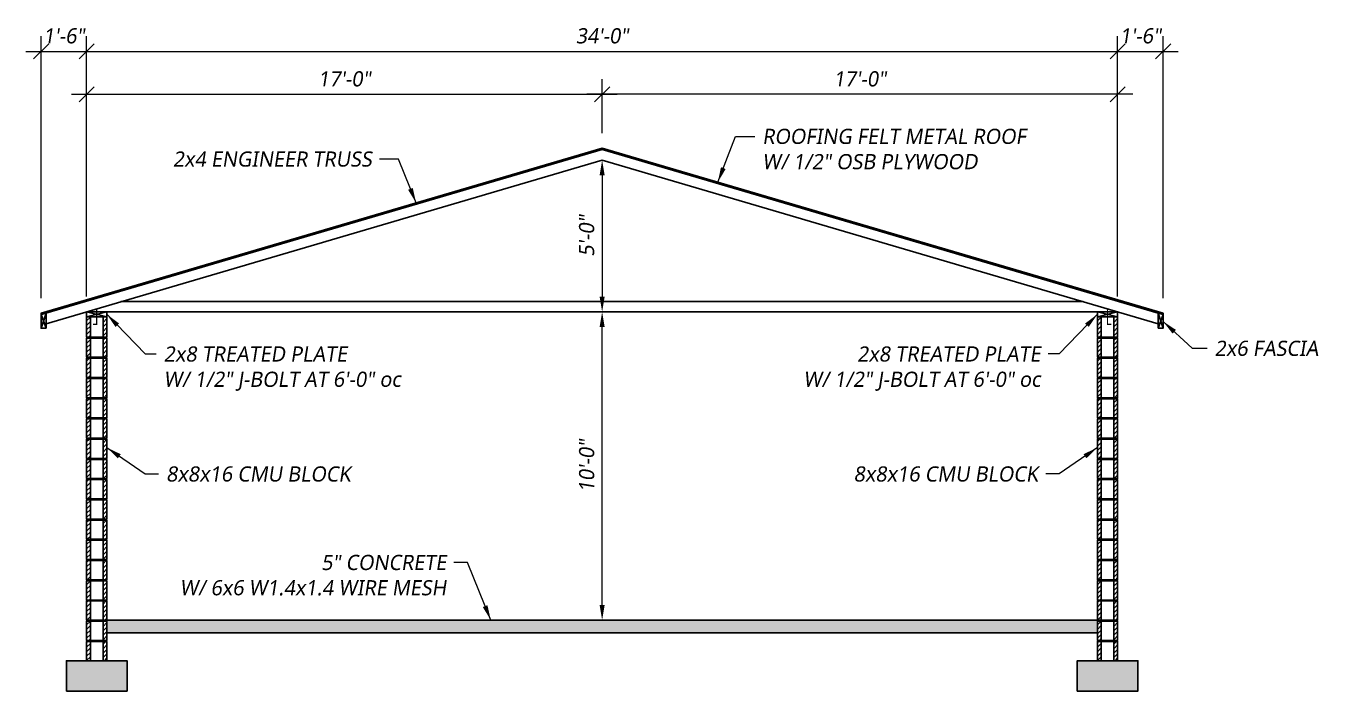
# Model space of a CAD drawing. Header units: inches. Extents: x -195 to 2392, y -698 to 1187.
# Drawn here: x 1432 to 1946, y 924 to 1187 of the extents above; entities that cross this region are included whole.
import ezdxf

# ---------------------------------------------------------------- set-up
doc = ezdxf.new("R2010")
doc.units = ezdxf.units.IN
doc.header["$LTSCALE"] = 35
doc.header["$MEASUREMENT"] = 0
doc.layers.get('Defpoints').update_dxf_attribs({"color": 4})
doc.styles.add('5 - 3-16 in.', font='segoeui.ttf', dxfattribs={"oblique": 9, "height": 6})
doc.dimstyles.new('5 - 3-16 in.', dxfattribs={"dimtxt": 6, "dimasz": 6, "dimexe": 6, "dimexo": 6, "dimgap": 3, "dimtad": 1, "dimdec": 6, "dimzin": 3, "dimdsep": 46, "dimlunit": 4, "dimtxsty": '5 - 3-16 in.', "dimblk": 'OBLIQUE', "dimcen": 6, "dimdle": 6, "dimclrd": 256, "dimclre": 256, "dimclrt": 256, "dimadec": 0, "dimazin": 0, "dimtfac": 1, "dimtdec": 6, "dimtofl": 0, "dimtmove": 2, "dimatfit": 3, "dimfxl": 1, "dimfrac": 1, "dimtolj": 1, "dimtzin": 0, "dimlwd": 5, "dimlwe": 5, "dimarcsym": 0})

# ---------------------------------------------------------------- blocks, each defined once
blk = doc.blocks.new('*D161')
at = {"lineweight": 5, "transparency": 16777216}
blk.add_line((1660.43, 1127.77), (1660.43, 1079.77), dxfattribs=at)
at = {"transparency": 16777216}
for points in [[(1659.43, 1127.77), (1661.43, 1127.77), (1660.43, 1133.77)], [(1659.43, 1079.77), (1661.43, 1079.77), (1660.43, 1073.77)]]:
    blk.add_solid(points, dxfattribs=at)
at = {"layer": 'Defpoints', "color": 0, "transparency": 16777216}
for p in [(1660.43, 1133.77), (1660.43, 1073.77), (1660.43, 1073.77)]:
    blk.add_point(p, dxfattribs=at)
at = {"transparency": 16777216, "insert": (1654.33, 1103.77), "char_height": 6, "attachment_point": 5, "rotation": 90, "style": '5 - 3-16 in.'}
blk.add_mtext('\\A1;5\'-0"', dxfattribs=at)
blk = doc.blocks.new('_Oblique')
at = {"color": 0, "linetype": 'ByBlock', "lineweight": -2}
blk.add_line((-0.5, -0.5), (0.5, 0.5), dxfattribs=at)
blk = doc.blocks.new('*D162')
at = {"lineweight": 5, "transparency": 16777216}
blk.add_line((1660.43, 957.77), (1660.43, 1067.77), dxfattribs=at)
at = {"transparency": 16777216}
for points in [[(1659.43, 1067.77), (1661.43, 1067.77), (1660.43, 1073.77)], [(1659.43, 957.77), (1661.43, 957.77), (1660.43, 951.77)]]:
    blk.add_solid(points, dxfattribs=at)
at = {"layer": 'Defpoints', "color": 0, "transparency": 16777216}
for p in [(1660.43, 1073.77), (1660.43, 1073.77), (1660.43, 951.77)]:
    blk.add_point(p, dxfattribs=at)
at = {"transparency": 16777216, "insert": (1654.34, 1012.77), "char_height": 6, "attachment_point": 5, "rotation": 90, "style": '5 - 3-16 in.'}
blk.add_mtext('\\A1;10\'-0"', dxfattribs=at)
blk = doc.blocks.new('*D163')
at = {"lineweight": 5, "transparency": 16777216}
for p, q in [((1438.43, 1079.17), (1438.43, 1182.78)), ((1456.43, 1079.77), (1456.43, 1182.78)), ((1432.43, 1176.78), (1462.43, 1176.78))]:
    blk.add_line(p, q, dxfattribs=at)
at = {"layer": 'Defpoints', "color": 0, "transparency": 16777216}
for p in [(1456.43, 1176.78), (1456.43, 1073.77), (1438.43, 1073.17)]:
    blk.add_point(p, dxfattribs=at)
at = {"lineweight": 5, "transparency": 16777216, "xscale": 6, "yscale": 6, "zscale": 6, "rotation": 180}
blk.add_blockref('_Oblique', (1438.43, 1176.78), dxfattribs=at)
at = {"lineweight": 5, "transparency": 16777216, "xscale": 6, "yscale": 6, "zscale": 6}
blk.add_blockref('_Oblique', (1456.43, 1176.78), dxfattribs=at)
at = {"transparency": 16777216, "insert": (1447.43, 1182.88), "char_height": 6, "attachment_point": 5, "style": '5 - 3-16 in.'}
blk.add_mtext('\\A1;1\'-6"', dxfattribs=at)
blk = doc.blocks.new('*D164')
at = {"lineweight": 5, "transparency": 16777216}
for p, q in [((1456.43, 1079.77), (1456.43, 1182.78)), ((1864.43, 1079.77), (1864.43, 1182.78)), ((1450.43, 1176.78), (1870.43, 1176.78))]:
    blk.add_line(p, q, dxfattribs=at)
at = {"layer": 'Defpoints', "color": 0, "transparency": 16777216}
for p in [(1864.43, 1176.78), (1456.43, 1073.77), (1864.43, 1073.77)]:
    blk.add_point(p, dxfattribs=at)
at = {"lineweight": 5, "transparency": 16777216, "xscale": 6, "yscale": 6, "zscale": 6, "rotation": 180}
blk.add_blockref('_Oblique', (1456.43, 1176.78), dxfattribs=at)
at = {"lineweight": 5, "transparency": 16777216, "xscale": 6, "yscale": 6, "zscale": 6}
blk.add_blockref('_Oblique', (1864.43, 1176.78), dxfattribs=at)
at = {"transparency": 16777216, "insert": (1660.43, 1182.88), "char_height": 6, "attachment_point": 5, "style": '5 - 3-16 in.'}
blk.add_mtext('\\A1;34\'-0"', dxfattribs=at)
blk = doc.blocks.new('*D165')
at = {"lineweight": 5, "transparency": 16777216}
for p, q in [((1864.43, 1079.77), (1864.43, 1182.78)), ((1882.43, 1079.17), (1882.43, 1182.78)), ((1858.43, 1176.78), (1888.43, 1176.78))]:
    blk.add_line(p, q, dxfattribs=at)
at = {"layer": 'Defpoints', "color": 0, "transparency": 16777216}
for p in [(1882.43, 1176.78), (1864.43, 1073.77), (1882.43, 1073.17)]:
    blk.add_point(p, dxfattribs=at)
at = {"lineweight": 5, "transparency": 16777216, "xscale": 6, "yscale": 6, "zscale": 6, "rotation": 180}
blk.add_blockref('_Oblique', (1864.43, 1176.78), dxfattribs=at)
at = {"lineweight": 5, "transparency": 16777216, "xscale": 6, "yscale": 6, "zscale": 6}
blk.add_blockref('_Oblique', (1882.43, 1176.78), dxfattribs=at)
at = {"transparency": 16777216, "insert": (1873.43, 1182.88), "char_height": 6, "attachment_point": 5, "style": '5 - 3-16 in.'}
blk.add_mtext('\\A1;1\'-6"', dxfattribs=at)
blk = doc.blocks.new('*D166')
at = {"lineweight": 5, "transparency": 16777216}
for p, q in [((1456.43, 1079.77), (1456.43, 1165.78)), ((1660.43, 1144.46), (1660.43, 1165.78)), ((1450.43, 1159.78), (1666.43, 1159.78))]:
    blk.add_line(p, q, dxfattribs=at)
at = {"layer": 'Defpoints', "color": 0, "transparency": 16777216}
for p in [(1660.43, 1159.78), (1660.43, 1138.46), (1456.43, 1073.77)]:
    blk.add_point(p, dxfattribs=at)
at = {"lineweight": 5, "transparency": 16777216, "xscale": 6, "yscale": 6, "zscale": 6, "rotation": 180}
blk.add_blockref('_Oblique', (1456.43, 1159.78), dxfattribs=at)
at = {"lineweight": 5, "transparency": 16777216, "xscale": 6, "yscale": 6, "zscale": 6}
blk.add_blockref('_Oblique', (1660.43, 1159.78), dxfattribs=at)
at = {"transparency": 16777216, "insert": (1558.43, 1165.87), "char_height": 6, "attachment_point": 5, "style": '5 - 3-16 in.'}
blk.add_mtext('\\A1;17\'-0"', dxfattribs=at)
blk = doc.blocks.new('*D167')
at = {"lineweight": 5, "transparency": 16777216}
for p, q in [((1660.43, 1144.46), (1660.43, 1165.78)), ((1864.43, 1079.77), (1864.43, 1165.78)), ((1870.43, 1159.78), (1654.43, 1159.78))]:
    blk.add_line(p, q, dxfattribs=at)
at = {"layer": 'Defpoints', "color": 0, "transparency": 16777216}
for p in [(1660.43, 1159.78), (1660.43, 1138.46), (1864.43, 1073.77)]:
    blk.add_point(p, dxfattribs=at)
at = {"lineweight": 5, "transparency": 16777216, "xscale": 6, "yscale": 6, "zscale": 6, "rotation": 180}
blk.add_blockref('_Oblique', (1660.43, 1159.78), dxfattribs=at)
at = {"lineweight": 5, "transparency": 16777216, "xscale": 6, "yscale": 6, "zscale": 6}
blk.add_blockref('_Oblique', (1864.43, 1159.78), dxfattribs=at)
at = {"transparency": 16777216, "insert": (1762.43, 1165.87), "char_height": 6, "attachment_point": 5, "style": '5 - 3-16 in.'}
blk.add_mtext('\\A1;17\'-0"', dxfattribs=at)

msp = doc.modelspace()

# ---------------------------------------------------------------- hatches: boundary and pattern name
h = msp.add_hatch()
h.set_pattern_fill('ANSI31', color=256, scale=10)
h.set_pattern_definition([(45, (-884.0178, 677.7643), (-0.8838835, 0.8838835), [])])
h.paths.add_polyline_path([(1456.4279496, 1063.7728792), (1457.9279496, 1063.7728792), (1457.9279496, 1071.7728792), (1456.4279496, 1071.7728792)])
h.paths.add_polyline_path([(1456.4279496, 1055.7728792), (1457.9279496, 1055.7728792), (1457.9279496, 1063.3978792), (1456.4279496, 1063.3978792)])
h.paths.add_polyline_path([(1456.4279496, 1047.7728792), (1457.9279496, 1047.7728792), (1457.9279496, 1055.3978792), (1456.4279496, 1055.3978792)])
h.paths.add_polyline_path([(1456.4279496, 1039.7728792), (1457.9279496, 1039.7728792), (1457.9279496, 1047.3978792), (1456.4279496, 1047.3978792)])
h.paths.add_polyline_path([(1456.4279496, 1031.7728792), (1457.9279496, 1031.7728792), (1457.9279496, 1039.3978792), (1456.4279496, 1039.3978792)])
h.paths.add_polyline_path([(1456.4279496, 1023.7728792), (1457.9279496, 1023.7728792), (1457.9279496, 1031.3978792), (1456.4279496, 1031.3978792)])
h.paths.add_polyline_path([(1456.4279496, 1015.7728792), (1457.9279496, 1015.7728792), (1457.9279496, 1023.3978792), (1456.4279496, 1023.3978792)])
h.paths.add_polyline_path([(1456.4279496, 1007.7728792), (1457.9279496, 1007.7728792), (1457.9279496, 1015.3978792), (1456.4279496, 1015.3978792)])
h.paths.add_polyline_path([(1456.4279496, 999.7728792), (1457.9279496, 999.7728792), (1457.9279496, 1007.3978792), (1456.4279496, 1007.3978792)])
h.paths.add_polyline_path([(1456.4279496, 991.7728792), (1457.9279496, 991.7728792), (1457.9279496, 999.3978792), (1456.4279496, 999.3978792)])
h.paths.add_polyline_path([(1456.4279496, 983.7728792), (1457.9279496, 983.7728792), (1457.9279496, 991.3978792), (1456.4279496, 991.3978792)])
h.paths.add_polyline_path([(1456.4279496, 975.7728792), (1457.9279496, 975.7728792), (1457.9279496, 983.3978792), (1456.4279496, 983.3978792)])
h.paths.add_polyline_path([(1456.4279496, 967.7728792), (1457.9279496, 967.7728792), (1457.9279496, 975.3978792), (1456.4279496, 975.3978792)])
h.paths.add_polyline_path([(1456.4279496, 959.7728792), (1457.9279496, 959.7728792), (1457.9279496, 967.3978792), (1456.4279496, 967.3978792)])
h.paths.add_polyline_path([(1456.4279496, 951.7728792), (1457.9279496, 951.7728792), (1457.9279496, 959.3978792), (1456.4279496, 959.3978792)])
h.paths.add_polyline_path([(1456.4279496, 943.7728792), (1457.9279496, 943.7728792), (1457.9279496, 951.3978792), (1456.4279496, 951.3978792)])
h.paths.add_polyline_path([(1456.4279496, 935.7728792), (1457.9279496, 935.7728792), (1457.9279496, 943.3978792), (1456.4279496, 943.3978792)])
h.paths.add_polyline_path([(1464.4279496, 1063.7728792), (1462.9279496, 1063.7728792), (1462.9279496, 1071.7728792), (1464.4279496, 1071.7728792)])
h.paths.add_polyline_path([(1464.4279496, 1055.7728792), (1462.9279496, 1055.7728792), (1462.9279496, 1063.3978792), (1464.4279496, 1063.3978792)])
h.paths.add_polyline_path([(1464.4279496, 1047.7728792), (1462.9279496, 1047.7728792), (1462.9279496, 1055.3978792), (1464.4279496, 1055.3978792)])
h.paths.add_polyline_path([(1464.4279496, 1039.7728792), (1462.9279496, 1039.7728792), (1462.9279496, 1047.3978792), (1464.4279496, 1047.3978792)])
h.paths.add_polyline_path([(1464.4279496, 1031.7728792), (1462.9279496, 1031.7728792), (1462.9279496, 1039.3978792), (1464.4279496, 1039.3978792)])
h.paths.add_polyline_path([(1464.4279496, 1023.7728792), (1462.9279496, 1023.7728792), (1462.9279496, 1031.3978792), (1464.4279496, 1031.3978792)])
h.paths.add_polyline_path([(1464.4279496, 1015.7728792), (1462.9279496, 1015.7728792), (1462.9279496, 1023.3978792), (1464.4279496, 1023.3978792)])
h.paths.add_polyline_path([(1464.4279496, 1007.7728792), (1462.9279496, 1007.7728792), (1462.9279496, 1015.3978792), (1464.4279496, 1015.3978792)])
h.paths.add_polyline_path([(1464.4279496, 999.7728792), (1462.9279496, 999.7728792), (1462.9279496, 1007.3978792), (1464.4279496, 1007.3978792)])
h.paths.add_polyline_path([(1464.4279496, 991.7728792), (1462.9279496, 991.7728792), (1462.9279496, 999.3978792), (1464.4279496, 999.3978792)])
h.paths.add_polyline_path([(1464.4279496, 983.7728792), (1462.9279496, 983.7728792), (1462.9279496, 991.3978792), (1464.4279496, 991.3978792)])
h.paths.add_polyline_path([(1464.4279496, 975.7728792), (1462.9279496, 975.7728792), (1462.9279496, 983.3978792), (1464.4279496, 983.3978792)])
h.paths.add_polyline_path([(1464.4279496, 967.7728792), (1462.9279496, 967.7728792), (1462.9279496, 975.3978792), (1464.4279496, 975.3978792)])
h.paths.add_polyline_path([(1464.4279496, 959.7728792), (1462.9279496, 959.7728792), (1462.9279496, 967.3978792), (1464.4279496, 967.3978792)])
h.paths.add_polyline_path([(1464.4279496, 951.7728792), (1462.9279496, 951.7728792), (1462.9279496, 959.3978792), (1464.4279496, 959.3978792)])
h.paths.add_polyline_path([(1464.4279496, 943.7728792), (1462.9279496, 943.7728792), (1462.9279496, 951.3978792), (1464.4279496, 951.3978792)])
h.paths.add_polyline_path([(1464.4279496, 935.7728792), (1462.9279496, 935.7728792), (1462.9279496, 943.3978792), (1464.4279496, 943.3978792)])
h = msp.add_hatch()
h.set_pattern_fill('ANSI31', color=256, scale=10)
h.set_pattern_definition([(45, (-484.0178, 677.7643), (-0.8838835, 0.8838835), [])])
h.paths.add_polyline_path([(1856.4279496, 1063.7728792), (1857.9279496, 1063.7728792), (1857.9279496, 1071.7728792), (1856.4279496, 1071.7728792)])
h.paths.add_polyline_path([(1856.4279496, 1055.7728792), (1857.9279496, 1055.7728792), (1857.9279496, 1063.3978792), (1856.4279496, 1063.3978792)])
h.paths.add_polyline_path([(1856.4279496, 1047.7728792), (1857.9279496, 1047.7728792), (1857.9279496, 1055.3978792), (1856.4279496, 1055.3978792)])
h.paths.add_polyline_path([(1856.4279496, 1039.7728792), (1857.9279496, 1039.7728792), (1857.9279496, 1047.3978792), (1856.4279496, 1047.3978792)])
h.paths.add_polyline_path([(1856.4279496, 1031.7728792), (1857.9279496, 1031.7728792), (1857.9279496, 1039.3978792), (1856.4279496, 1039.3978792)])
h.paths.add_polyline_path([(1856.4279496, 1023.7728792), (1857.9279496, 1023.7728792), (1857.9279496, 1031.3978792), (1856.4279496, 1031.3978792)])
h.paths.add_polyline_path([(1856.4279496, 1015.7728792), (1857.9279496, 1015.7728792), (1857.9279496, 1023.3978792), (1856.4279496, 1023.3978792)])
h.paths.add_polyline_path([(1856.4279496, 1007.7728792), (1857.9279496, 1007.7728792), (1857.9279496, 1015.3978792), (1856.4279496, 1015.3978792)])
h.paths.add_polyline_path([(1856.4279496, 999.7728792), (1857.9279496, 999.7728792), (1857.9279496, 1007.3978792), (1856.4279496, 1007.3978792)])
h.paths.add_polyline_path([(1856.4279496, 991.7728792), (1857.9279496, 991.7728792), (1857.9279496, 999.3978792), (1856.4279496, 999.3978792)])
h.paths.add_polyline_path([(1856.4279496, 983.7728792), (1857.9279496, 983.7728792), (1857.9279496, 991.3978792), (1856.4279496, 991.3978792)])
h.paths.add_polyline_path([(1856.4279496, 975.7728792), (1857.9279496, 975.7728792), (1857.9279496, 983.3978792), (1856.4279496, 983.3978792)])
h.paths.add_polyline_path([(1856.4279496, 967.7728792), (1857.9279496, 967.7728792), (1857.9279496, 975.3978792), (1856.4279496, 975.3978792)])
h.paths.add_polyline_path([(1856.4279496, 959.7728792), (1857.9279496, 959.7728792), (1857.9279496, 967.3978792), (1856.4279496, 967.3978792)])
h.paths.add_polyline_path([(1856.4279496, 951.7728792), (1857.9279496, 951.7728792), (1857.9279496, 959.3978792), (1856.4279496, 959.3978792)])
h.paths.add_polyline_path([(1856.4279496, 943.7728792), (1857.9279496, 943.7728792), (1857.9279496, 951.3978792), (1856.4279496, 951.3978792)])
h.paths.add_polyline_path([(1856.4279496, 935.7728792), (1857.9279496, 935.7728792), (1857.9279496, 943.3978792), (1856.4279496, 943.3978792)])
h.paths.add_polyline_path([(1864.4279496, 1063.7728792), (1862.9279496, 1063.7728792), (1862.9279496, 1071.7728792), (1864.4279496, 1071.7728792)])
h.paths.add_polyline_path([(1864.4279496, 1055.7728792), (1862.9279496, 1055.7728792), (1862.9279496, 1063.3978792), (1864.4279496, 1063.3978792)])
h.paths.add_polyline_path([(1864.4279496, 1047.7728792), (1862.9279496, 1047.7728792), (1862.9279496, 1055.3978792), (1864.4279496, 1055.3978792)])
h.paths.add_polyline_path([(1864.4279496, 1039.7728792), (1862.9279496, 1039.7728792), (1862.9279496, 1047.3978792), (1864.4279496, 1047.3978792)])
h.paths.add_polyline_path([(1864.4279496, 1031.7728792), (1862.9279496, 1031.7728792), (1862.9279496, 1039.3978792), (1864.4279496, 1039.3978792)])
h.paths.add_polyline_path([(1864.4279496, 1023.7728792), (1862.9279496, 1023.7728792), (1862.9279496, 1031.3978792), (1864.4279496, 1031.3978792)])
h.paths.add_polyline_path([(1864.4279496, 1015.7728792), (1862.9279496, 1015.7728792), (1862.9279496, 1023.3978792), (1864.4279496, 1023.3978792)])
h.paths.add_polyline_path([(1864.4279496, 1007.7728792), (1862.9279496, 1007.7728792), (1862.9279496, 1015.3978792), (1864.4279496, 1015.3978792)])
h.paths.add_polyline_path([(1864.4279496, 999.7728792), (1862.9279496, 999.7728792), (1862.9279496, 1007.3978792), (1864.4279496, 1007.3978792)])
h.paths.add_polyline_path([(1864.4279496, 991.7728792), (1862.9279496, 991.7728792), (1862.9279496, 999.3978792), (1864.4279496, 999.3978792)])
h.paths.add_polyline_path([(1864.4279496, 983.7728792), (1862.9279496, 983.7728792), (1862.9279496, 991.3978792), (1864.4279496, 991.3978792)])
h.paths.add_polyline_path([(1864.4279496, 975.7728792), (1862.9279496, 975.7728792), (1862.9279496, 983.3978792), (1864.4279496, 983.3978792)])
h.paths.add_polyline_path([(1864.4279496, 967.7728792), (1862.9279496, 967.7728792), (1862.9279496, 975.3978792), (1864.4279496, 975.3978792)])
h.paths.add_polyline_path([(1864.4279496, 959.7728792), (1862.9279496, 959.7728792), (1862.9279496, 967.3978792), (1864.4279496, 967.3978792)])
h.paths.add_polyline_path([(1864.4279496, 951.7728792), (1862.9279496, 951.7728792), (1862.9279496, 959.3978792), (1864.4279496, 959.3978792)])
h.paths.add_polyline_path([(1864.4279496, 943.7728792), (1862.9279496, 943.7728792), (1862.9279496, 951.3978792), (1864.4279496, 951.3978792)])
h.paths.add_polyline_path([(1864.4279496, 935.7728792), (1862.9279496, 935.7728792), (1862.9279496, 943.3978792), (1864.4279496, 943.3978792)])
h = msp.add_hatch()
h.set_pattern_fill('AR-CONC', color=256)
h.set_pattern_definition([(50, (-108.8887, 677.764), (7.172602, -0.627521), [0.75, -8.25]), (355, (-108.889, 677.764), (-1.387513, 7.52192), [0.6, -6.6]), (100.45144, (-108.291, 677.712), (5.785088, 6.8944), [0.637402, -7.01142]), (46.1842, (-108.889, 679.764), (10.672413, -1.655193), [1.125, -12.375]), (96.63564, (-107.999, 679.626), (9.34662, 9.741186), [0.956103, -10.51714]), (351.18416, (-108.889, 679.764), (9.34662, 9.741186), [0.9, -9.9]), (21, (-107.8887, 679.264), (5.96907, -4.026189), [0.75, -8.25]), (326, (-107.889, 679.264), (2.433153, 7.2515), [0.6, -6.6]), (71.45144, (-107.391, 678.929), (8.402224, 3.225312), [0.637402, -7.01142]), (37.5, (-108.8887, 677.7643), (0.1215986, 3.3289385), [0, -6.52, 0, -6.7, 0, -6.625]), (7.5, (-108.8887, 677.7643), (2.6306954, 3.944117), [0, -3.82, 0, -6.37, 0, -2.525]), (327.5, (-111.1187, 677.7643), (5.3382244, -0.2255487), [0, -2.5, 0, -7.8, 0, -10.35]), (317.5, (-112.1187, 677.7643), (5.831862, 1.00105), [0, -3.25, 0, -5.18, 0, -7.35])])
h.paths.add_polyline_path([(1448.4279496, 923.7728792), (1472.4279496, 923.7728792), (1472.4279496, 935.7728792), (1448.4279496, 935.7728792)])
h.paths.add_polyline_path([(1848.4279496, 923.7728792), (1872.4279496, 923.7728792), (1872.4279496, 935.7728792), (1848.4279496, 935.7728792)])
h.paths.add_polyline_path([(1464.4279496, 946.7728792), (1856.4279496, 946.7728792), (1856.4279496, 951.7728792), (1464.4279496, 951.7728792)])

# ---------------------------------------------------------------- linework, layer by layer
for points in [[(1882.4279496, 1072.648184), (1660.4279496, 1137.9423016), (1438.4279496, 1072.648184), (1438.4279496, 1073.1693618), (1660.4279496, 1138.4634794), (1882.4279496, 1073.1693618)], [(1456.4279496, 1073.7728792), (1456.4279496, 1071.7728792), (1464.4279496, 1071.7728792), (1464.4279496, 1073.7728792)], [(1864.4279496, 1073.7728792), (1864.4279496, 1071.7728792), (1856.4279496, 1071.7728792), (1856.4279496, 1073.7728792)], [(1440.4279496, 1067.2364193), (1438.4279496, 1067.2364193), (1438.4279496, 1072.648184), (1440.4279496, 1073.2364193)], [(1456.4279496, 1063.7728792), (1457.9279496, 1063.7728792), (1457.9279496, 1071.7728792), (1456.4279496, 1071.7728792)], [(1464.4279496, 1063.7728792), (1462.9279496, 1063.7728792), (1462.9279496, 1071.7728792), (1464.4279496, 1071.7728792)], [(1856.4279496, 1063.7728792), (1857.9279496, 1063.7728792), (1857.9279496, 1071.7728792), (1856.4279496, 1071.7728792)], [(1864.4279496, 1063.7728792), (1862.9279496, 1063.7728792), (1862.9279496, 1071.7728792), (1864.4279496, 1071.7728792)], [(1880.4279496, 1067.2364193), (1882.4279496, 1067.2364193), (1882.4279496, 1072.648184), (1880.4279496, 1073.2364193)], [(1456.4279496, 1055.7728792), (1457.9279496, 1055.7728792), (1457.9279496, 1063.3978792), (1456.4279496, 1063.3978792)], [(1464.4279496, 1055.7728792), (1462.9279496, 1055.7728792), (1462.9279496, 1063.3978792), (1464.4279496, 1063.3978792)], [(1856.4279496, 1055.7728792), (1857.9279496, 1055.7728792), (1857.9279496, 1063.3978792), (1856.4279496, 1063.3978792)], [(1864.4279496, 1055.7728792), (1862.9279496, 1055.7728792), (1862.9279496, 1063.3978792), (1864.4279496, 1063.3978792)], [(1456.4279496, 1047.7728792), (1457.9279496, 1047.7728792), (1457.9279496, 1055.3978792), (1456.4279496, 1055.3978792)], [(1464.4279496, 1047.7728792), (1462.9279496, 1047.7728792), (1462.9279496, 1055.3978792), (1464.4279496, 1055.3978792)], [(1856.4279496, 1047.7728792), (1857.9279496, 1047.7728792), (1857.9279496, 1055.3978792), (1856.4279496, 1055.3978792)], [(1864.4279496, 1047.7728792), (1862.9279496, 1047.7728792), (1862.9279496, 1055.3978792), (1864.4279496, 1055.3978792)], [(1456.4279496, 1039.7728792), (1457.9279496, 1039.7728792), (1457.9279496, 1047.3978792), (1456.4279496, 1047.3978792)], [(1464.4279496, 1039.7728792), (1462.9279496, 1039.7728792), (1462.9279496, 1047.3978792), (1464.4279496, 1047.3978792)], [(1856.4279496, 1039.7728792), (1857.9279496, 1039.7728792), (1857.9279496, 1047.3978792), (1856.4279496, 1047.3978792)], [(1864.4279496, 1039.7728792), (1862.9279496, 1039.7728792), (1862.9279496, 1047.3978792), (1864.4279496, 1047.3978792)], [(1456.4279496, 1031.7728792), (1457.9279496, 1031.7728792), (1457.9279496, 1039.3978792), (1456.4279496, 1039.3978792)], [(1464.4279496, 1031.7728792), (1462.9279496, 1031.7728792), (1462.9279496, 1039.3978792), (1464.4279496, 1039.3978792)], [(1856.4279496, 1031.7728792), (1857.9279496, 1031.7728792), (1857.9279496, 1039.3978792), (1856.4279496, 1039.3978792)], [(1864.4279496, 1031.7728792), (1862.9279496, 1031.7728792), (1862.9279496, 1039.3978792), (1864.4279496, 1039.3978792)], [(1456.4279496, 1023.7728792), (1457.9279496, 1023.7728792), (1457.9279496, 1031.3978792), (1456.4279496, 1031.3978792)], [(1464.4279496, 1023.7728792), (1462.9279496, 1023.7728792), (1462.9279496, 1031.3978792), (1464.4279496, 1031.3978792)], [(1856.4279496, 1023.7728792), (1857.9279496, 1023.7728792), (1857.9279496, 1031.3978792), (1856.4279496, 1031.3978792)], [(1864.4279496, 1023.7728792), (1862.9279496, 1023.7728792), (1862.9279496, 1031.3978792), (1864.4279496, 1031.3978792)], [(1456.4279496, 1015.7728792), (1457.9279496, 1015.7728792), (1457.9279496, 1023.3978792), (1456.4279496, 1023.3978792)], [(1464.4279496, 1015.7728792), (1462.9279496, 1015.7728792), (1462.9279496, 1023.3978792), (1464.4279496, 1023.3978792)], [(1856.4279496, 1015.7728792), (1857.9279496, 1015.7728792), (1857.9279496, 1023.3978792), (1856.4279496, 1023.3978792)], [(1864.4279496, 1015.7728792), (1862.9279496, 1015.7728792), (1862.9279496, 1023.3978792), (1864.4279496, 1023.3978792)], [(1456.4279496, 1007.7728792), (1457.9279496, 1007.7728792), (1457.9279496, 1015.3978792), (1456.4279496, 1015.3978792)], [(1464.4279496, 1007.7728792), (1462.9279496, 1007.7728792), (1462.9279496, 1015.3978792), (1464.4279496, 1015.3978792)], [(1856.4279496, 1007.7728792), (1857.9279496, 1007.7728792), (1857.9279496, 1015.3978792), (1856.4279496, 1015.3978792)], [(1864.4279496, 1007.7728792), (1862.9279496, 1007.7728792), (1862.9279496, 1015.3978792), (1864.4279496, 1015.3978792)], [(1456.4279496, 999.7728792), (1457.9279496, 999.7728792), (1457.9279496, 1007.3978792), (1456.4279496, 1007.3978792)], [(1464.4279496, 999.7728792), (1462.9279496, 999.7728792), (1462.9279496, 1007.3978792), (1464.4279496, 1007.3978792)], [(1856.4279496, 999.7728792), (1857.9279496, 999.7728792), (1857.9279496, 1007.3978792), (1856.4279496, 1007.3978792)], [(1864.4279496, 999.7728792), (1862.9279496, 999.7728792), (1862.9279496, 1007.3978792), (1864.4279496, 1007.3978792)], [(1456.4279496, 991.7728792), (1457.9279496, 991.7728792), (1457.9279496, 999.3978792), (1456.4279496, 999.3978792)], [(1464.4279496, 991.7728792), (1462.9279496, 991.7728792), (1462.9279496, 999.3978792), (1464.4279496, 999.3978792)], [(1856.4279496, 991.7728792), (1857.9279496, 991.7728792), (1857.9279496, 999.3978792), (1856.4279496, 999.3978792)], [(1864.4279496, 991.7728792), (1862.9279496, 991.7728792), (1862.9279496, 999.3978792), (1864.4279496, 999.3978792)], [(1456.4279496, 983.7728792), (1457.9279496, 983.7728792), (1457.9279496, 991.3978792), (1456.4279496, 991.3978792)], [(1464.4279496, 983.7728792), (1462.9279496, 983.7728792), (1462.9279496, 991.3978792), (1464.4279496, 991.3978792)], [(1856.4279496, 983.7728792), (1857.9279496, 983.7728792), (1857.9279496, 991.3978792), (1856.4279496, 991.3978792)], [(1864.4279496, 983.7728792), (1862.9279496, 983.7728792), (1862.9279496, 991.3978792), (1864.4279496, 991.3978792)], [(1456.4279496, 975.7728792), (1457.9279496, 975.7728792), (1457.9279496, 983.3978792), (1456.4279496, 983.3978792)], [(1464.4279496, 975.7728792), (1462.9279496, 975.7728792), (1462.9279496, 983.3978792), (1464.4279496, 983.3978792)], [(1856.4279496, 975.7728792), (1857.9279496, 975.7728792), (1857.9279496, 983.3978792), (1856.4279496, 983.3978792)], [(1864.4279496, 975.7728792), (1862.9279496, 975.7728792), (1862.9279496, 983.3978792), (1864.4279496, 983.3978792)], [(1456.4279496, 967.7728792), (1457.9279496, 967.7728792), (1457.9279496, 975.3978792), (1456.4279496, 975.3978792)], [(1464.4279496, 967.7728792), (1462.9279496, 967.7728792), (1462.9279496, 975.3978792), (1464.4279496, 975.3978792)], [(1856.4279496, 967.7728792), (1857.9279496, 967.7728792), (1857.9279496, 975.3978792), (1856.4279496, 975.3978792)], [(1864.4279496, 967.7728792), (1862.9279496, 967.7728792), (1862.9279496, 975.3978792), (1864.4279496, 975.3978792)], [(1456.4279496, 959.7728792), (1457.9279496, 959.7728792), (1457.9279496, 967.3978792), (1456.4279496, 967.3978792)], [(1464.4279496, 959.7728792), (1462.9279496, 959.7728792), (1462.9279496, 967.3978792), (1464.4279496, 967.3978792)], [(1856.4279496, 959.7728792), (1857.9279496, 959.7728792), (1857.9279496, 967.3978792), (1856.4279496, 967.3978792)], [(1864.4279496, 959.7728792), (1862.9279496, 959.7728792), (1862.9279496, 967.3978792), (1864.4279496, 967.3978792)], [(1456.4279496, 951.7728792), (1457.9279496, 951.7728792), (1457.9279496, 959.3978792), (1456.4279496, 959.3978792)], [(1464.4279496, 951.7728792), (1462.9279496, 951.7728792), (1462.9279496, 959.3978792), (1464.4279496, 959.3978792)], [(1856.4279496, 951.7728792), (1857.9279496, 951.7728792), (1857.9279496, 959.3978792), (1856.4279496, 959.3978792)], [(1864.4279496, 951.7728792), (1862.9279496, 951.7728792), (1862.9279496, 959.3978792), (1864.4279496, 959.3978792)], [(1456.4279496, 943.7728792), (1457.9279496, 943.7728792), (1457.9279496, 951.3978792), (1456.4279496, 951.3978792)], [(1464.4279496, 943.7728792), (1462.9279496, 943.7728792), (1462.9279496, 951.3978792), (1464.4279496, 951.3978792)], [(1464.4279496, 946.7728792), (1856.4279496, 946.7728792), (1856.4279496, 951.7728792), (1464.4279496, 951.7728792)], [(1856.4279496, 943.7728792), (1857.9279496, 943.7728792), (1857.9279496, 951.3978792), (1856.4279496, 951.3978792)], [(1864.4279496, 943.7728792), (1862.9279496, 943.7728792), (1862.9279496, 951.3978792), (1864.4279496, 951.3978792)], [(1456.4279496, 935.7728792), (1457.9279496, 935.7728792), (1457.9279496, 943.3978792), (1456.4279496, 943.3978792)], [(1464.4279496, 935.7728792), (1462.9279496, 935.7728792), (1462.9279496, 943.3978792), (1464.4279496, 943.3978792)], [(1856.4279496, 935.7728792), (1857.9279496, 935.7728792), (1857.9279496, 943.3978792), (1856.4279496, 943.3978792)], [(1864.4279496, 935.7728792), (1862.9279496, 935.7728792), (1862.9279496, 943.3978792), (1864.4279496, 943.3978792)], [(1448.4279496, 923.7728792), (1472.4279496, 923.7728792), (1472.4279496, 935.7728792), (1448.4279496, 935.7728792)], [(1848.4279496, 923.7728792), (1872.4279496, 923.7728792), (1872.4279496, 935.7728792), (1848.4279496, 935.7728792)]]:
    msp.add_lwpolyline(points, close=True)
for points in [[(1880.4279496, 1073.2364193), (1660.4279496, 1137.9423016), (1440.3466806, 1073.2125166)], [(1440.4279496, 1069.0669969), (1660.4279496, 1133.7728792), (1880.4279496, 1069.0669969)], [(1456.4279496, 1073.7728792), (1464.4279496, 1071.7728792)], [(1464.4279496, 1073.7728792), (1456.4279496, 1071.7728792)], [(1864.4279496, 1073.7728792), (1456.4279496, 1073.7728792)], [(1850.8279496, 1077.7728792), (1470.0279496, 1077.7728792)], [(1864.4279496, 1073.7728792), (1856.4279496, 1071.7728792)], [(1856.4279496, 1073.7728792), (1864.4279496, 1071.7728792)], [(1440.4279496, 1073.2364193), (1438.4279496, 1067.2364193)], [(1438.4279496, 1072.648184), (1440.4279496, 1067.2364193)], [(1456.4279496, 1071.7728792), (1464.4279496, 1071.7728792)], [(1856.4279496, 1071.7728792), (1864.4279496, 1071.7728792)], [(1864.4279496, 1071.7728792), (1856.4279496, 1071.7728792)], [(1880.4279496, 1073.2364193), (1882.4279496, 1067.2364193)], [(1882.4279496, 1072.648184), (1880.4279496, 1067.2364193)]]:
    msp.add_lwpolyline(points)
at = {"const_width": 0.5}
for points in [[(1460.4279496, 1074.7728792), (1460.4279496, 1068.7728792), (1458.9279496, 1068.7728792)], [(1860.4279496, 1074.7728792), (1860.4279496, 1068.7728792), (1861.9279496, 1068.7728792)]]:
    msp.add_lwpolyline(points, dxfattribs=at)
for points in [[(1456.4279496, 1063.7728792, -0.75), (1456.4279496, 1063.3978792), (1464.4279496, 1063.3978792, -0.75), (1464.4279496, 1063.7728792)], [(1856.4279496, 1063.7728792, -0.75), (1856.4279496, 1063.3978792), (1864.4279496, 1063.3978792, -0.75), (1864.4279496, 1063.7728792)], [(1456.4279496, 1055.7728792, -0.75), (1456.4279496, 1055.3978792), (1464.4279496, 1055.3978792, -0.75), (1464.4279496, 1055.7728792)], [(1856.4279496, 1055.7728792, -0.75), (1856.4279496, 1055.3978792), (1864.4279496, 1055.3978792, -0.75), (1864.4279496, 1055.7728792)], [(1456.4279496, 1047.7728792, -0.75), (1456.4279496, 1047.3978792), (1464.4279496, 1047.3978792, -0.75), (1464.4279496, 1047.7728792)], [(1856.4279496, 1047.7728792, -0.75), (1856.4279496, 1047.3978792), (1864.4279496, 1047.3978792, -0.75), (1864.4279496, 1047.7728792)], [(1456.4279496, 1039.7728792, -0.75), (1456.4279496, 1039.3978792), (1464.4279496, 1039.3978792, -0.75), (1464.4279496, 1039.7728792)], [(1856.4279496, 1039.7728792, -0.75), (1856.4279496, 1039.3978792), (1864.4279496, 1039.3978792, -0.75), (1864.4279496, 1039.7728792)], [(1456.4279496, 1031.7728792, -0.75), (1456.4279496, 1031.3978792), (1464.4279496, 1031.3978792, -0.75), (1464.4279496, 1031.7728792)], [(1856.4279496, 1031.7728792, -0.75), (1856.4279496, 1031.3978792), (1864.4279496, 1031.3978792, -0.75), (1864.4279496, 1031.7728792)], [(1456.4279496, 1023.7728792, -0.75), (1456.4279496, 1023.3978792), (1464.4279496, 1023.3978792, -0.75), (1464.4279496, 1023.7728792)], [(1856.4279496, 1023.7728792, -0.75), (1856.4279496, 1023.3978792), (1864.4279496, 1023.3978792, -0.75), (1864.4279496, 1023.7728792)], [(1456.4279496, 1015.7728792, -0.75), (1456.4279496, 1015.3978792), (1464.4279496, 1015.3978792, -0.75), (1464.4279496, 1015.7728792)], [(1856.4279496, 1015.7728792, -0.75), (1856.4279496, 1015.3978792), (1864.4279496, 1015.3978792, -0.75), (1864.4279496, 1015.7728792)], [(1456.4279496, 1007.7728792, -0.75), (1456.4279496, 1007.3978792), (1464.4279496, 1007.3978792, -0.75), (1464.4279496, 1007.7728792)], [(1856.4279496, 1007.7728792, -0.75), (1856.4279496, 1007.3978792), (1864.4279496, 1007.3978792, -0.75), (1864.4279496, 1007.7728792)], [(1456.4279496, 999.7728792, -0.75), (1456.4279496, 999.3978792), (1464.4279496, 999.3978792, -0.75), (1464.4279496, 999.7728792)], [(1856.4279496, 999.7728792, -0.75), (1856.4279496, 999.3978792), (1864.4279496, 999.3978792, -0.75), (1864.4279496, 999.7728792)], [(1456.4279496, 991.7728792, -0.75), (1456.4279496, 991.3978792), (1464.4279496, 991.3978792, -0.75), (1464.4279496, 991.7728792)], [(1856.4279496, 991.7728792, -0.75), (1856.4279496, 991.3978792), (1864.4279496, 991.3978792, -0.75), (1864.4279496, 991.7728792)], [(1456.4279496, 983.7728792, -0.75), (1456.4279496, 983.3978792), (1464.4279496, 983.3978792, -0.75), (1464.4279496, 983.7728792)], [(1856.4279496, 983.7728792, -0.75), (1856.4279496, 983.3978792), (1864.4279496, 983.3978792, -0.75), (1864.4279496, 983.7728792)], [(1456.4279496, 975.7728792, -0.75), (1456.4279496, 975.3978792), (1464.4279496, 975.3978792, -0.75), (1464.4279496, 975.7728792)], [(1856.4279496, 975.7728792, -0.75), (1856.4279496, 975.3978792), (1864.4279496, 975.3978792, -0.75), (1864.4279496, 975.7728792)], [(1456.4279496, 967.7728792, -0.75), (1456.4279496, 967.3978792), (1464.4279496, 967.3978792, -0.75), (1464.4279496, 967.7728792)], [(1856.4279496, 967.7728792, -0.75), (1856.4279496, 967.3978792), (1864.4279496, 967.3978792, -0.75), (1864.4279496, 967.7728792)], [(1456.4279496, 959.7728792, -0.75), (1456.4279496, 959.3978792), (1464.4279496, 959.3978792, -0.75), (1464.4279496, 959.7728792)], [(1856.4279496, 959.7728792, -0.75), (1856.4279496, 959.3978792), (1864.4279496, 959.3978792, -0.75), (1864.4279496, 959.7728792)], [(1456.4279496, 951.7728792, -0.75), (1456.4279496, 951.3978792), (1464.4279496, 951.3978792, -0.75), (1464.4279496, 951.7728792)], [(1856.4279496, 951.7728792, -0.75), (1856.4279496, 951.3978792), (1864.4279496, 951.3978792, -0.75), (1864.4279496, 951.7728792)], [(1456.4279496, 943.7728792, -0.75), (1456.4279496, 943.3978792), (1464.4279496, 943.3978792, -0.75), (1464.4279496, 943.7728792)], [(1856.4279496, 943.7728792, -0.75), (1856.4279496, 943.3978792), (1864.4279496, 943.3978792, -0.75), (1864.4279496, 943.7728792)]]:
    msp.add_lwpolyline(points, format="xyb", close=True)

# ---------------------------------------------------------------- texts
at = {"char_height": 6, "style": '5 - 3-16 in.'}
for s, insert, width, attachment_point in [('\\A1;ROOFING FELT METAL ROOF\\PW/ 1/2" OSB PLYWOOD', (1723.7951853, 1146.1531112), 126.493805986, 1), ('\\A1;2x4 ENGINEER TRUSS', (1569.3001729, 1137.184607), 113.388032977, 3), ('\\A1;2x8 TREATED PLATE\\PW/ 1/2" J-BOLT AT 6\'-0" oc', (1486.9280968, 1060.0780222), 105.257614473, 1), ('\\A1;2x8 TREATED PLATE\\PW/ 1/2" J-BOLT AT 6\'-0" oc', (1833.9278023, 1060.0780222), 105.257614473, 3), ('\\A1;2x6 FASCIA', (1902.7990094, 1062.3271545), 60.788668603, 1), ('\\A1;8x8x16 CMU BLOCK', (1487.9012102, 1012.6273279), 83.305387882, 1), ('\\A1;8x8x16 CMU BLOCK', (1832.954689, 1012.6273279), 83.305387882, 3), ('\\A1;5" CONCRETE\\PW/ 6x6 W1.4x1.4 WIRE MESH', (1598.764425, 977.6252848), 113.547649659, 3)]:
    msp.add_mtext(s, dxfattribs=dict(at, insert=insert, width=width, attachment_point=attachment_point))

# ---------------------------------------------------------------- dimensions: what is measured, and where the dimension line sits
for base, p1, p2, picture, middle in [((1456.4279496, 1176.782136), (1438.4279496, 1073.1693618), (1456.4279496, 1073.7728792), '*D163', (1447.4279496, 1182.8767863)), ((1882.4279496, 1176.782136), (1864.4279496, 1073.7728792), (1882.4279496, 1073.1693618), '*D165', (1873.4279496, 1182.8767863))]:
    dim = msp.add_linear_dim(base=base, p1=p1, p2=p2, dimstyle='5 - 3-16 in.')
    dim.commit()
    dim.dimension.update_dxf_attribs({"geometry": picture, "text_midpoint": middle, "dimtype": 160})
for base, p2, picture, middle in [((1864.4279496, 1176.782136), (1864.4279496, 1073.7728792), '*D164', (1660.4279496, 1182.8767863)), ((1660.4279496, 1159.782136), (1660.4279496, 1138.4634794), '*D166', (1558.4279496, 1165.872671))]:
    dim = msp.add_linear_dim(base=base, p1=(1456.4279496, 1073.7728792), p2=p2, dimstyle='5 - 3-16 in.')
    dim.commit()
    dim.dimension.update_dxf_attribs({"geometry": picture, "text_midpoint": middle})
dim = msp.add_linear_dim(base=(1660.4279496, 1159.782136), p1=(1864.4279496, 1073.7728792), p2=(1660.4279496, 1138.4634794), angle=180, dimstyle='5 - 3-16 in.')
dim.commit()
dim.dimension.update_dxf_attribs({"geometry": '*D167', "text_midpoint": (1762.4279496, 1165.872671)})
dim = msp.add_linear_dim(base=(1660.4279496, 1073.7728792), p1=(1660.4279496, 1133.7728792), p2=(1660.4279496, 1073.7728792), angle=90, dimstyle='5 - 3-16 in.', override={"dimsah": 1})
dim.commit()
dim.dimension.update_dxf_attribs({"geometry": '*D161', "text_midpoint": (1654.3254391, 1103.7728792)})
dim = msp.add_linear_dim(base=(1660.4279496, 1073.7728792), p1=(1660.4279496, 951.7728792), p2=(1660.4279496, 1073.7728792), angle=270, text='10\'-0"', dimstyle='5 - 3-16 in.', override={"dimsah": 1})
dim.commit()
dim.dimension.update_dxf_attribs({"geometry": '*D162', "text_midpoint": (1654.3374146, 1012.7728792)})

# ---------------------------------------------------------------- leaders
at = {"annotation_type": 0, "has_hookline": 1}
for points, hookline_direction, text_width in [([(1706.2037662, 1125.0000039), (1713.2746576, 1143.1531112), (1720.7951853, 1143.1531112)], 0, 109.0206047), ([(1586.8147567, 1116.8125403), (1579.8207006, 1134.184607), (1572.3001729, 1134.184607)], 1, 81.6816925), ([(1464.4279496, 1072.7728792), (1479.5396854, 1057.0780222), (1483.9280968, 1057.0780222)], 0, 91.2434795), ([(1856.4279496, 1072.7728792), (1841.3162138, 1057.0780222), (1836.9278023, 1057.0780222)], 1, 91.2434795), ([(1882.4279496, 1069.9423016), (1893.9653273, 1059.3271545), (1899.7990094, 1059.3271545)], 0, 43.3093076), ([(1464.4279496, 1020.0435131), (1479.5396854, 1009.6273279), (1484.9012102, 1009.6273279)], 0, 76.2085123), ([(1856.4279496, 1020.0435131), (1841.3162138, 1009.6273279), (1835.954689, 1009.6273279)], 1, 76.2085123), ([(1616.3844464, 951.7728792), (1607.1259498, 974.6252848), (1601.764425, 974.6252848)], 1, 85.9254878)]:
    msp.add_leader(points, dimstyle='5 - 3-16 in.', override={"dimgap": 3, "dimtad": 0}, dxfattribs=dict(at, hookline_direction=hookline_direction, text_width=text_width))

doc.saveas('drawing.dxf')
